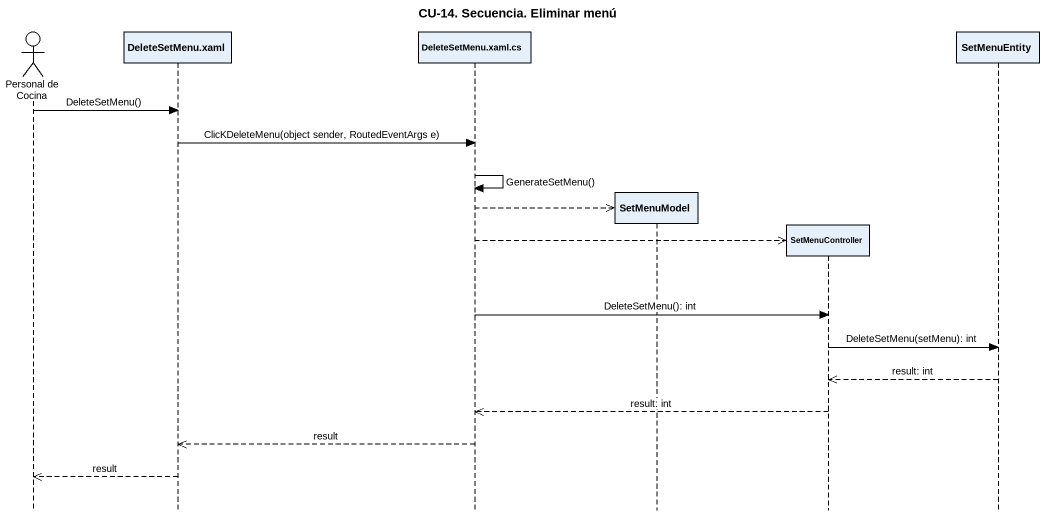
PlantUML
@startuml
title CU-14. Secuencia. Eliminar menú
hide footbox
actor "Personal de Cocina" as Personal_de_Cocina
participant "DeleteSetMenu.xaml" as DeleteSetMenu_xaml
participant "DeleteSetMenu.xaml.cs" as DeleteSetMenu_xaml_cs
participant SetMenuModel
participant SetMenuController
participant SetMenuEntity

Personal_de_Cocina -> DeleteSetMenu_xaml : DeleteSetMenu()
DeleteSetMenu_xaml -> DeleteSetMenu_xaml_cs : ClicKDeleteMenu(object sender, RoutedEventArgs e)
DeleteSetMenu_xaml_cs -> DeleteSetMenu_xaml_cs : GenerateSetMenu()
DeleteSetMenu_xaml_cs -->> SetMenuModel **
DeleteSetMenu_xaml_cs -->> SetMenuController **
DeleteSetMenu_xaml_cs -> SetMenuController : DeleteSetMenu(): int
SetMenuController -> SetMenuEntity : DeleteSetMenu(setMenu): int
SetMenuEntity -->> SetMenuController : result: int
SetMenuController -->> DeleteSetMenu_xaml_cs : result: int
DeleteSetMenu_xaml_cs -->> DeleteSetMenu_xaml : result
DeleteSetMenu_xaml -->> Personal_de_Cocina : result
@enduml
